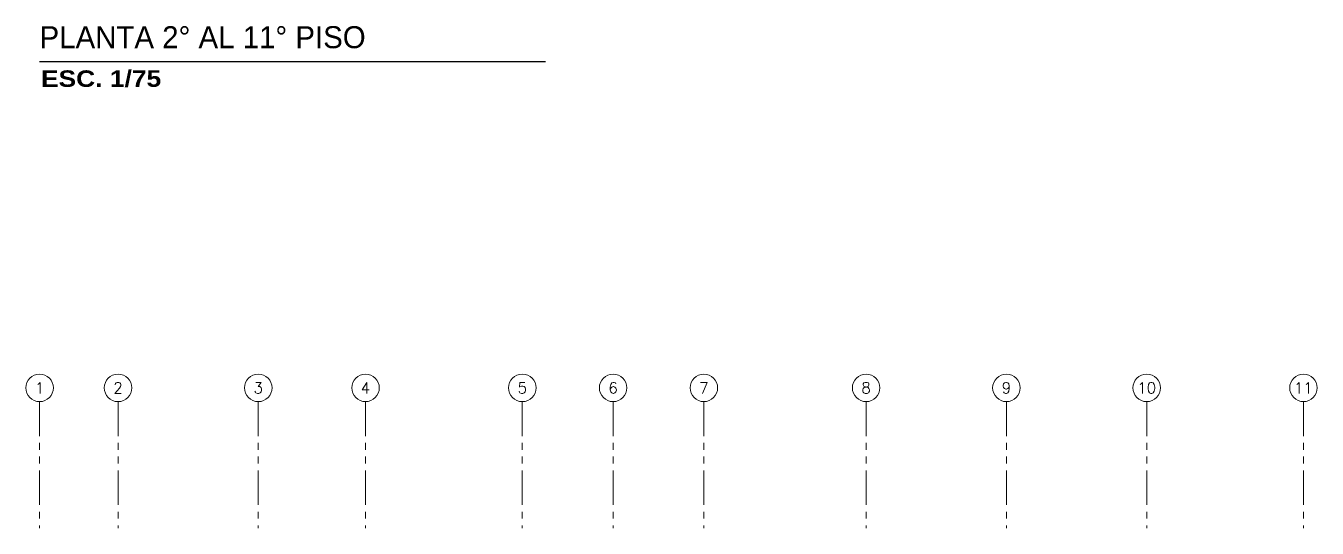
# Model space of a CAD drawing. Header units: millimetres. Extents: x -3 to 53, y -110 to 39.
# Drawn here: x -0.25 to 23.23, y -15.68 to -6.55 of the extents above; entities that cross this region are included whole.
import ezdxf
from ezdxf.enums import TextEntityAlignment as Align

# ---------------------------------------------------------------- set-up
doc = ezdxf.new("R2010")
doc.units = ezdxf.units.MM
doc.linetypes.add('PHANTOM', pattern=[63.5, 31.75, -6.35, 6.35, -6.35, 6.35, -6.35])
doc.linetypes.add('PHANTOM2', pattern=[1.25, 0.625, -0.125, 0.125, -0.125, 0.125, -0.125])
doc.layers.add('A-EJES', color=8, linetype='PHANTOM')
doc.layers.add('DLP_TEXTO AMBIENTE', color=8, linetype='Continuous')
doc.styles.add('R160-75', font='ariblk.ttf', dxfattribs={"height": 0.6})
doc.styles.add('R175-75', font='GOTHIC.TTF', dxfattribs={"height": 0.4})
doc.styles.add('ROMANS', font='ROMANS.shx', dxfattribs={"oblique": 10})

# ---------------------------------------------------------------- blocks, each defined once
blk = doc.blocks.new('Ejes_Torre C')
at = {"layer": 'A-EJES', "color": 8, "linetype": 'PHANTOM2', "lineweight": 0}
for points in [[(0, 16.65), (0, 14.35)], [(1.425, 16.65), (1.425, 14.35)], [(3.975, 16.65), (3.975, 14.35)], [(5.925, 16.65), (5.925, 14.35)], [(8.775, 16.65), (8.775, 14.35)], [(10.425, 16.65), (10.425, 14.35)], [(12.075, 16.65), (12.075, 14.35)], [(15.025, 16.65), (15.025, 14.35)], [(17.575, 16.65), (17.575, 14.35)], [(20.125, 16.65), (20.125, 14.35)], [(22.975, 16.65), (22.975, 14.35)]]:
    blk.add_lwpolyline(points, dxfattribs=at)
at = {"layer": 'A-EJES', "color": 8, "linetype": 'Continuous', "lineweight": 0}
for centre in [(0, 16.9), (1.425, 16.9), (3.975, 16.9), (5.925, 16.9), (8.775, 16.9), (10.425, 16.9), (12.075, 16.9), (15.025, 16.9), (17.575, 16.9), (20.125, 16.9), (22.975, 16.9)]:
    blk.add_circle(centre, 0.25, dxfattribs=at)
at = {"layer": 'A-EJES', "color": 8, "linetype": 'Continuous', "lineweight": 0, "style": 'ROMANS'}
for s, p in [('1', (0, 16.9)), ('2', (1.425, 16.9)), ('3', (3.975, 16.9)), ('4', (5.925, 16.9)), ('5', (8.775, 16.9)), ('6', (10.425, 16.9)), ('7', (12.075, 16.9)), ('8', (15.025, 16.9)), ('9', (17.575, 16.9)), ('10', (20.125, 16.9)), ('11', (22.975, 16.9))]:
    blk.add_text(s, height=0.2, dxfattribs=at).set_placement(p, align=Align.MIDDLE_CENTER)
blk = doc.blocks.new('arq.')
at = {"layer": 'A-EJES', "color": 8, "lineweight": 0}
blk.add_blockref('Ejes_Torre C', (101.213, -28.139), dxfattribs=at)

msp = doc.modelspace()

# ---------------------------------------------------------------- block references
at = {"color": 7}
msp.add_blockref('arq.', (-101.212, -1.894), dxfattribs=at)

# ---------------------------------------------------------------- next in the draw order: linework, layer by layer
at = {"layer": 'DLP_TEXTO AMBIENTE', "color": 0}
msp.add_lwpolyline([(0, -7.2), (9.2, -7.2)], dxfattribs=at)

# ---------------------------------------------------------------- next in the draw order: texts
at = {"layer": 'DLP_TEXTO AMBIENTE', "color": 0, "attachment_point": 1}
for s, insert, char_height, width, style in [('PLANTA 2° AL 11° PISO', (0, -6.561), 0.4, 16.52965, 'R175-75'), ('ESC. 1/75', (0.025, -7.364), 0.3, 10.72512, 'R160-75')]:
    msp.add_mtext(s, dxfattribs=dict(at, insert=insert, char_height=char_height, width=width, style=style))

doc.saveas('drawing.dxf')
